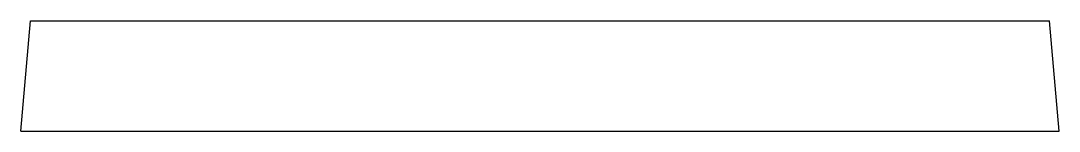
# Model space of a CAD drawing. Extents: x -212 to 212, y 103 to 148.
import ezdxf

# ---------------------------------------------------------------- set-up
doc = ezdxf.new("R2010")
doc.units = 0
doc.layers.add('VISIBLE', color=7, linetype='CONTINUOUS')

msp = doc.modelspace()

# ---------------------------------------------------------------- linework, layer by layer
at = {"layer": 'VISIBLE'}
for p, q in [((-212.5, 103), (-208.5, 148)), ((-208.5, 148), (208.5, 148)), ((212.5, 103), (208.5, 148)), ((-212.5, 103), (212.5, 103))]:
    msp.add_line(p, q, dxfattribs=at)

doc.saveas('drawing.dxf')
